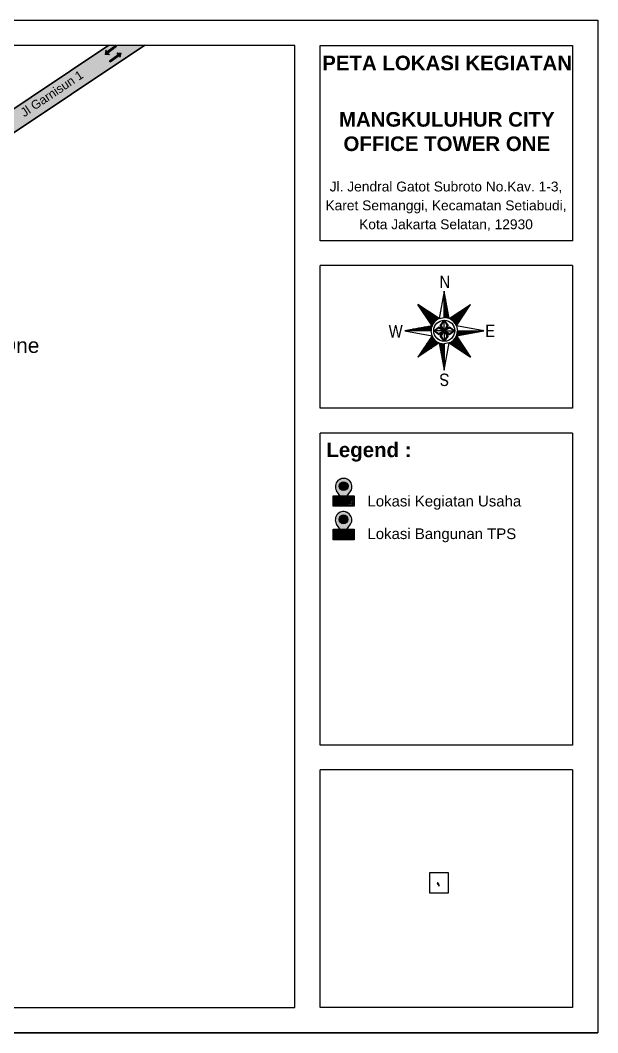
# Model space of a CAD drawing. Header units: millimetres. Extents: x -2888 to 7167, y -634 to 4310.
# Drawn here: x 2466.2 to 2582, y 518.8 to 722 of the extents above; entities that cross this region are included whole.
import ezdxf

# ---------------------------------------------------------------- set-up
doc = ezdxf.new("R2010")
doc.units = ezdxf.units.MM
doc.header["$MEASUREMENT"] = 0
doc.linetypes.add('ACAD_ISO06W100', pattern=[36, 24, -3, 0, -3, 0, -3, 0, -3])
doc.linetypes.add('PTS_EXT', pattern=[999999, 0, -999999])
doc.layers.add('Batas Luar', color=7, linetype='ACAD_ISO06W100', lineweight=211)
doc.styles.get("Standard").update_dxf_attribs({"font": 'arial.ttf'})

msp = doc.modelspace()

# ---------------------------------------------------------------- hatches: boundary and pattern name
at = {"true_color": 0x636466}
h = msp.add_hatch(color=251, dxfattribs=at)
h.dxf.hatch_style = 1
h.paths.add_polyline_path([(2483.1599, 715.19769), (2483.99655, 715.1247), (2483.83004, 715.34852), (2483.76344, 715.43805), (2483.74678, 715.46044), (2485.49492, 716.7609), (2485.32842, 716.98473), (2483.58028, 715.68426), (2483.56363, 715.70665), (2483.49702, 715.79618), (2483.33052, 716.02)])
h = msp.add_hatch(color=251, dxfattribs=at)
h.dxf.hatch_style = 1
h.paths.add_polyline_path([(2486.41106, 715.45074), (2486.23279, 714.63005), (2486.06837, 714.85542), (2486.0026, 714.94557), (2485.98616, 714.9681), (2484.22599, 713.68398), (2484.06157, 713.90935), (2485.82175, 715.19347), (2485.80531, 715.21601), (2485.73954, 715.30616), (2485.57512, 715.53152)])
at = {"layer": 'Batas Luar', "ltscale": 100, "true_color": 0xffffff, "transparency": 33554687}
h = msp.add_hatch(color=7, dxfattribs=at)
h.dxf.hatch_style = 1
h.paths.add_polyline_path([(2345.27947, 652.78694, -0.015864487), (2340.96161, 650.06723), (2348.20433, 639.88479, 0.098451577), (2335.3869, 647.08613, -0.009522336), (2332.60579, 645.80152), (2328.78585, 644.68369), (2326.74924, 644.47614), (2323.29942, 644.43466), (2300.13025, 645.03111), (2284.84217, 646.42514), (2269.19378, 647.7528), (2269.19378, 646.54459), (2292.67745, 644.34882), (2326.5033, 643.18066), (2341.1501, 638.33246), (2352.10769, 632.40863), (2355.06054, 630.24573), (2430.70205, 523.90231), (2435.83371, 523.90231)])
h.paths.add_polyline_path([(2351.68212, 657.58987, -0.015563388), (2347.73416, 654.51161), (2439.50015, 523.90231), (2445.61089, 523.90231)])
h.paths.add_polyline_path([(2356.90501, 662.33246, -0.015691752), (2353.21089, 658.89292), (2448.05519, 523.90231), (2454.16593, 523.90231)])
h.paths.add_polyline_path([(2374.69829, 672.09416, -0.033488383), (2375.03673, 674.61159), (2385.82568, 700.43577), (2388.6607, 708.22183), (2390.45112, 716.99185), (2386.36871, 716.99229), (2384.98443, 710.21171), (2380.25106, 710.88403, -0.01243476), (2379.72616, 706.91843), (2383.72252, 706.3508), (2382.09894, 701.89182), (2371.20222, 675.80969, 0.03701745), (2370.71307, 672.44654, 0.078729902), (2370.52908, 655.11778), (2361.76155, 667.59649, -0.01594921), (2358.33074, 663.78218), (2456.61022, 523.90231), (2462.72096, 523.90231), (2379.26828, 642.67939), (2454.31407, 697.96592), (2461.64046, 697.38382), (2491.07761, 716.98091), (2483.86063, 716.98169), (2460.57667, 701.48095), (2458.6196, 701.63644), (2443.64263, 716.98607), (2435.25883, 716.98698), (2451.20517, 700.64386), (2376.96814, 645.95314), (2375.54542, 647.97809, -0.074191017)])
h.paths.add_polyline_path([(2380.67115, 716.99291), (2375.66867, 716.99346, -0.311381182), (2324.76939, 648.10513), (2293.00754, 649.33977), (2269.19378, 651.5664), (2269.19378, 647.7528), (2284.84217, 646.42514), (2300.13025, 645.03111), (2323.29942, 644.43466), (2326.74924, 644.47614), (2328.78585, 644.68369), (2332.60579, 645.80152, 0.289325989)])
h.paths.add_polyline_path([(2309.29431, 651.71388), (2301.4556, 653.27952, -0.09931798), (2293.56186, 655.10477), (2288.34131, 656.73358), (2277.44692, 661.56389), (2269.19378, 668.27004), (2269.19378, 661.8275), (2274.81106, 657.26315), (2286.96749, 652.77011), (2295.60983, 650.44313), (2303.53255, 648.93064), (2324.76939, 648.10513, 0.009436558), (2327.44432, 649.08035)], flags=17)
h.paths.add_polyline_path([(2318.11089, 660.96378), (2321.79253, 665.54448), (2323.42264, 672.9134), (2323.42264, 674.72506), (2338.05152, 654.1585, 0.017016412), (2342.40449, 656.87885), (2300.16225, 717.00167), (2293.48994, 717.0024), (2312.58275, 690.25763), (2313.38932, 688.83077), (2318.42264, 681.75449), (2318.42264, 673.45983), (2317.16302, 667.76573), (2314.21365, 664.09611, -0.431358157), (2291.59769, 662.29891, -0.330218944), (2285.32128, 689.93152, -0.142306087), (2301.68119, 705.52828), (2298.75012, 709.63405, 0.139870237), (2280.86106, 692.2061, 0.33236595), (2288.29269, 658.54654, 0.076847721), (2293.56186, 655.10477), (2295.77641, 654.41383), (2301.4556, 653.27952, 0.234943699)])
h.paths.add_polyline_path([(2306.89242, 686.88807), (2311.52919, 691.73343), (2309.16367, 695.04699), (2302.94747, 688.55114), (2301.90177, 658.27149, 0.065172171), (2305.92092, 658.75673)], flags=17)
h.paths.add_polyline_path([(2309.94018, 717.00061), (2303.82897, 717.00127), (2344.85918, 658.60353, 0.016598329), (2348.79761, 661.69535)])
h.paths.add_polyline_path([(2318.49587, 716.99968), (2312.38466, 717.00034), (2350.31918, 663.00866, 0.016754331), (2353.9864, 666.48648)])
h.paths.add_polyline_path([(2327.05156, 716.99875), (2320.94035, 716.99941), (2355.39763, 667.95683, 0.017068852), (2358.78206, 671.83715)])
at = {"layer": 'Batas Luar', "ltscale": 100, "transparency": 33554687}
h = msp.add_hatch(color=1, dxfattribs=at)
h.dxf.hatch_style = 1
h.paths.add_polyline_path([(2530.10224, 629.82421, 0.398171205), (2529.59544, 627.59175), (2531.00729, 625.56032), (2532.44642, 627.57251, 0.8038698)])
h.paths.add_polyline_path([(2530.12565, 628.54041, -1), (2531.9045, 628.54041, -1)], flags=16)
h = msp.add_hatch(color=7, dxfattribs=at)
h.dxf.hatch_style = 1
edge = h.paths.add_edge_path()
edge.add_arc((2531.01508, 628.54041), 0.88942, 0, 360)
at = {"layer": 'Batas Luar', "linetype": 'ByBlock', "lineweight": -2, "ltscale": 100, "transparency": 33554687}
h = msp.add_hatch(dxfattribs=at)
h.set_pattern_fill('ANSI31', color=1, scale=2, angle=5)
h.set_pattern_definition([(50, (0, -5), (-0.19151111, 0.160696902), [])])
h.paths.add_polyline_path([(2533.11063, 626.62792), (2528.90394, 626.62792), (2528.90394, 624.49272), (2533.11063, 624.49272)])
at = {"layer": 'Batas Luar', "ltscale": 100, "transparency": 33554687}
h = msp.add_hatch(color=2, dxfattribs=at)
h.dxf.hatch_style = 1
h.paths.add_polyline_path([(2530.08084, 623.14657, 0.398171205), (2529.57404, 620.91411), (2530.98589, 618.88268), (2532.42503, 620.89487, 0.8038698)])
h.paths.add_polyline_path([(2530.10426, 621.86277, -1), (2531.8831, 621.86277, -1)], flags=16)
h = msp.add_hatch(color=7, dxfattribs=at)
h.dxf.hatch_style = 1
edge = h.paths.add_edge_path()
edge.add_arc((2530.99368, 621.86277), 0.88942, 0, 360)
at = {"layer": 'Batas Luar', "linetype": 'ByBlock', "lineweight": -2, "ltscale": 100, "transparency": 33554687}
h = msp.add_hatch(dxfattribs=at)
h.set_pattern_fill('ANSI31', color=2, scale=2, angle=5)
h.set_pattern_definition([(50, (0, -2.53833), (-0.19151111, 0.160696902), [])])
h.paths.add_polyline_path([(2533.11063, 619.91949), (2528.90394, 619.91949), (2528.90394, 617.78429), (2533.11063, 617.78429)])
at = {"layer": 'Batas Luar', "ltscale": 100, "transparency": 33554687}
h = msp.add_hatch(color=2, dxfattribs=at)
h.dxf.hatch_style = 1
h.paths.add_polyline_path([(2550.03801, 548.80304), (2549.93561, 548.93678), (2549.82534, 548.92103), (2549.77021, 548.77944), (2549.8259, 548.72377), (2550.19111, 548.23137), (2550.18767, 548.45689), (2550.10891, 548.60637)])

# ---------------------------------------------------------------- linework, layer by layer
for p, q in [((2576.92159, 677.79661), (2526.28897, 677.79661)), ((2576.92159, 672.79661), (2526.28897, 672.79661)), ((2576.92159, 644.17795), (2526.28897, 644.17795)), ((2576.92159, 639.17795), (2526.28897, 639.17795)), ((2576.92159, 576.57372), (2526.28897, 576.57372)), ((2576.92159, 571.57372), (2526.28897, 571.57372))]:
    msp.add_line(p, q)
at = {"linetype": 'Continuous'}
for p, q in [((2552.19033, 662.16842), (2551.19413, 667.64754)), ((2551.19413, 662.3633), (2551.19413, 667.64754)), ((2552.19389, 662.17368), (2551.19769, 667.6528)), ((2551.19769, 662.36856), (2551.19769, 667.6528)), ((2552.19776, 662.17368), (2551.20156, 667.6528)), ((2551.20156, 662.36856), (2551.20156, 667.6528)), ((2551.27339, 662.36206), (2551.27339, 667.21146)), ((2551.27695, 662.36732), (2551.27695, 667.21672)), ((2551.28082, 662.36732), (2551.28082, 667.21672)), ((2550.19792, 662.16842), (2545.90998, 665.00558)), ((2548.74708, 660.71752), (2545.90998, 665.00558)), ((2549.32592, 661.58968), (2545.91001, 665.00558)), ((2550.20148, 662.17368), (2545.91354, 665.01084)), ((2548.75064, 660.72277), (2545.91354, 665.01084)), ((2549.32948, 661.59493), (2545.91357, 665.01084)), ((2550.20535, 662.17368), (2545.91741, 665.01084)), ((2548.75451, 660.72277), (2545.91741, 665.01084)), ((2549.33335, 661.59493), (2545.91744, 665.01084)), ((2551.48477, 662.34745), (2551.48477, 666.049)), ((2551.48834, 662.35271), (2551.48834, 666.05426)), ((2551.49221, 662.35271), (2551.49221, 666.05426)), ((2551.69613, 662.31513), (2551.69613, 664.88654)), ((2551.69969, 662.32039), (2551.69969, 664.89179)), ((2551.70356, 662.32039), (2551.70356, 664.89179)), ((2552.19033, 662.16842), (2556.47827, 665.00558)), ((2552.19389, 662.17368), (2556.48183, 665.01084)), ((2552.19776, 662.17368), (2556.4857, 665.01084)), ((2553.06237, 661.58968), (2556.47827, 665.00558)), ((2553.06593, 661.59493), (2556.48183, 665.01084)), ((2553.0698, 661.59493), (2556.4857, 665.01084)), ((2553.64121, 660.71752), (2556.47827, 665.00558)), ((2553.64477, 660.72277), (2556.48183, 665.01084)), ((2553.64864, 660.72277), (2556.4857, 665.01084)), ((2549.18244, 661.43396), (2546.49451, 664.12192)), ((2549.186, 661.43921), (2546.49807, 664.12718)), ((2549.18987, 661.43921), (2546.50194, 664.12718)), ((2549.48136, 661.73296), (2546.79339, 664.42093)), ((2549.48492, 661.73822), (2546.79695, 664.42619)), ((2549.48879, 661.73822), (2546.80082, 664.42619)), ((2549.05106, 661.26642), (2547.07904, 663.23857)), ((2549.05462, 661.27168), (2547.0826, 663.24383)), ((2549.05849, 661.27168), (2547.08647, 663.24383)), ((2549.64889, 661.86444), (2547.67683, 663.83628)), ((2549.65245, 661.8697), (2547.68039, 663.84154)), ((2549.65632, 661.8697), (2547.68426, 663.84154)), ((2549.82888, 661.98317), (2548.56028, 663.25194)), ((2549.83245, 661.98843), (2548.56384, 663.25719)), ((2549.83632, 661.98843), (2548.56771, 663.25719)), ((2550.02197, 662.08916), (2549.44372, 662.66729)), ((2550.02553, 662.09442), (2549.44728, 662.67254)), ((2550.0294, 662.09442), (2549.45115, 662.67254)), ((2551.90749, 662.26509), (2551.90749, 663.72407)), ((2551.91105, 662.27034), (2551.91105, 663.72933)), ((2551.91492, 662.27034), (2551.91492, 663.72933)), ((2552.11888, 662.1964), (2552.11888, 662.56161)), ((2552.12244, 662.20165), (2552.12244, 662.56687)), ((2552.12631, 662.20165), (2552.12631, 662.56687)), ((2552.36629, 662.08916), (2552.94454, 662.66729)), ((2552.36985, 662.09442), (2552.9481, 662.67254)), ((2552.37372, 662.09442), (2552.95197, 662.67254)), ((2552.5594, 661.98317), (2553.82798, 663.25194)), ((2552.56296, 661.98843), (2553.83154, 663.25719)), ((2552.56683, 661.98843), (2553.83541, 663.25719)), ((2552.73937, 661.86444), (2554.71139, 663.83628)), ((2552.74293, 661.8697), (2554.71495, 663.84154)), ((2552.7468, 661.8697), (2554.71882, 663.84154)), ((2552.90693, 661.73296), (2555.59483, 664.42093)), ((2552.91049, 661.73822), (2555.59839, 664.42619)), ((2552.91436, 661.73822), (2555.60226, 664.42619)), ((2553.20584, 661.43396), (2555.89378, 664.12192)), ((2553.2094, 661.43921), (2555.89734, 664.12718)), ((2553.21327, 661.43921), (2555.90121, 664.12718)), ((2553.33723, 661.26642), (2555.30925, 663.23857)), ((2553.34079, 661.27168), (2555.31281, 663.24383)), ((2553.34466, 661.27168), (2555.31668, 663.24383)), ((2548.74708, 660.71752), (2543.26792, 659.72134)), ((2548.75064, 660.72277), (2543.27149, 659.7266)), ((2548.75451, 660.72277), (2543.27536, 659.7266)), ((2548.6502, 660.43467), (2547.1914, 660.43467)), ((2548.65376, 660.43993), (2547.19496, 660.43993)), ((2548.65763, 660.43993), (2547.19883, 660.43993)), ((2548.93214, 661.08646), (2547.66356, 662.35522)), ((2548.9357, 661.09172), (2547.66712, 662.36048)), ((2548.93957, 661.09172), (2547.67099, 662.36048)), ((2548.82631, 660.89344), (2548.24809, 661.47156)), ((2548.82987, 660.8987), (2548.25165, 661.47682)), ((2548.83374, 660.8987), (2548.25552, 661.47682)), ((2548.71917, 660.64603), (2548.35389, 660.64603)), ((2548.72273, 660.65129), (2548.35745, 660.65129)), ((2548.7266, 660.65129), (2548.36132, 660.65129)), ((2549.08046, 659.72134), (2550.13731, 660.51393)), ((2549.08402, 659.7266), (2550.14087, 660.51919)), ((2549.08789, 659.7266), (2550.14474, 660.51919)), ((2550.13731, 660.51393), (2551.19413, 659.72134)), ((2550.14087, 660.51919), (2551.19769, 659.7266)), ((2550.14474, 660.51919), (2551.20156, 659.7266)), ((2550.40151, 660.77813), (2551.19413, 661.83491)), ((2551.19413, 659.72134), (2550.40151, 660.77813)), ((2550.40507, 660.78338), (2551.19769, 661.84017)), ((2551.19769, 659.7266), (2550.40507, 660.78338)), ((2550.40894, 660.78338), (2551.20156, 661.84017)), ((2551.20156, 659.7266), (2550.40894, 660.78338)), ((2550.66573, 660.77813), (2551.19413, 661.83491)), ((2551.19413, 659.72134), (2550.66573, 660.77813)), ((2550.6693, 660.78338), (2551.19769, 661.84017)), ((2551.19769, 659.7266), (2550.6693, 660.78338)), ((2550.67317, 660.78338), (2551.20156, 661.84017)), ((2551.20156, 659.7266), (2550.67317, 660.78338)), ((2551.19413, 661.83491), (2551.98675, 660.77813)), ((2551.98675, 660.77813), (2551.19413, 659.72134)), ((2551.19413, 659.72134), (2552.25097, 660.51393)), ((2551.19769, 661.84017), (2551.99031, 660.78338)), ((2551.99031, 660.78338), (2551.19769, 659.7266)), ((2551.19769, 659.7266), (2552.25454, 660.51919)), ((2551.20156, 661.84017), (2551.99418, 660.78338)), ((2551.99418, 660.78338), (2551.20156, 659.7266)), ((2551.20156, 659.7266), (2552.25841, 660.51919)), ((2552.25097, 660.51393), (2553.30779, 659.72134)), ((2552.25454, 660.51919), (2553.31135, 659.7266)), ((2552.25841, 660.51919), (2553.31522, 659.7266)), ((2553.45615, 661.08646), (2554.72475, 662.35522)), ((2553.45971, 661.09172), (2554.72832, 662.36048)), ((2553.46358, 661.09172), (2554.73219, 662.36048)), ((2553.56198, 660.89344), (2554.14023, 661.47156)), ((2553.56554, 660.8987), (2554.14379, 661.47682)), ((2553.56941, 660.8987), (2554.14766, 661.47682)), ((2548.55207, 659.72134), (2543.26792, 659.72134)), ((2548.55563, 659.7266), (2543.27149, 659.7266)), ((2548.5595, 659.7266), (2543.27536, 659.7266)), ((2548.55325, 659.8006), (2543.70385, 659.8006)), ((2548.55681, 659.80586), (2543.70741, 659.80586)), ((2548.56068, 659.80586), (2543.71128, 659.80586)), ((2548.56811, 660.01196), (2544.86637, 660.01196)), ((2548.57167, 660.01721), (2544.86994, 660.01721)), ((2548.57554, 660.01721), (2544.87381, 660.01721)), ((2548.74708, 658.72517), (2545.90998, 654.4371)), ((2548.75064, 658.73042), (2545.91354, 654.44236)), ((2548.75451, 658.73042), (2545.91741, 654.44236)), ((2548.60018, 660.22331), (2546.02887, 660.22331)), ((2548.60375, 660.22857), (2546.03243, 660.22857)), ((2548.60762, 660.22857), (2546.0363, 660.22857)), ((2548.82631, 658.54924), (2548.24806, 657.97081)), ((2548.82987, 658.5545), (2548.25162, 657.97606)), ((2548.83374, 658.5545), (2548.25549, 657.97606)), ((2550.13731, 659.19295), (2549.08046, 659.72134)), ((2550.13731, 658.92875), (2549.08046, 659.72134)), ((2550.14087, 659.19821), (2549.08402, 659.7266)), ((2550.14087, 658.93401), (2549.08402, 659.7266)), ((2550.14474, 659.19821), (2549.08789, 659.7266)), ((2550.14474, 658.93401), (2549.08789, 659.7266)), ((2551.19413, 659.72134), (2550.13731, 659.19295)), ((2551.19413, 659.72134), (2550.13731, 658.92875)), ((2551.19769, 659.7266), (2550.14087, 659.19821)), ((2551.19769, 659.7266), (2550.14087, 658.93401)), ((2551.20156, 659.7266), (2550.14474, 659.19821)), ((2551.20156, 659.7266), (2550.14474, 658.93401)), ((2550.40151, 658.66456), (2551.19413, 659.72134)), ((2551.19413, 657.60777), (2550.40151, 658.66456)), ((2550.40507, 658.66981), (2551.19769, 659.7266)), ((2551.19769, 657.61303), (2550.40507, 658.66981)), ((2550.40894, 658.66981), (2551.20156, 659.7266)), ((2551.20156, 657.61303), (2550.40894, 658.66981)), ((2552.25097, 660.24973), (2551.19413, 659.72134)), ((2551.19413, 659.72134), (2551.72255, 658.66456)), ((2551.19413, 659.72134), (2551.98675, 658.66456)), ((2552.25097, 658.92875), (2551.19413, 659.72134)), ((2551.72255, 658.66456), (2551.19413, 657.60777)), ((2551.98675, 658.66456), (2551.19413, 657.60777)), ((2552.25454, 660.25499), (2551.19769, 659.7266)), ((2551.19769, 659.7266), (2551.72611, 658.66981)), ((2551.19769, 659.7266), (2551.99031, 658.66981)), ((2552.25454, 658.93401), (2551.19769, 659.7266)), ((2551.72611, 658.66981), (2551.19769, 657.61303)), ((2551.99031, 658.66981), (2551.19769, 657.61303)), ((2552.25841, 660.25499), (2551.20156, 659.7266)), ((2551.20156, 659.7266), (2551.72998, 658.66981)), ((2551.20156, 659.7266), (2551.99418, 658.66981)), ((2552.25841, 658.93401), (2551.20156, 659.7266)), ((2551.72998, 658.66981), (2551.20156, 657.61303)), ((2551.99418, 658.66981), (2551.20156, 657.61303)), ((2553.30779, 659.72134), (2552.25097, 660.24973)), ((2553.30779, 659.72134), (2552.25097, 658.92875)), ((2553.31135, 659.7266), (2552.25454, 660.25499)), ((2553.31135, 659.7266), (2552.25454, 658.93401)), ((2553.31522, 659.7266), (2552.25841, 660.25499)), ((2553.31522, 659.7266), (2552.25841, 658.93401)), ((2553.56198, 658.54924), (2554.1402, 657.97081)), ((2553.56554, 658.5545), (2554.14376, 657.97606)), ((2553.56941, 658.5545), (2554.14763, 657.97606)), ((2553.64121, 658.72517), (2559.12036, 659.72134)), ((2553.64121, 658.72517), (2556.47827, 654.4371)), ((2553.64477, 658.73042), (2559.12392, 659.7266)), ((2553.64477, 658.73042), (2556.48183, 654.44236)), ((2553.64864, 658.73042), (2559.12779, 659.7266)), ((2553.64864, 658.73042), (2556.4857, 654.44236)), ((2553.66909, 658.79665), (2554.03436, 658.79665)), ((2553.67265, 658.80191), (2554.03792, 658.80191)), ((2553.67652, 658.80191), (2554.04179, 658.80191)), ((2553.73809, 659.00801), (2555.19689, 659.00801)), ((2553.74165, 659.01327), (2555.20045, 659.01327)), ((2553.74552, 659.01327), (2555.20432, 659.01327)), ((2553.7881, 659.21937), (2556.35938, 659.21937)), ((2553.79166, 659.22463), (2556.36295, 659.22463)), ((2553.79553, 659.22463), (2556.36682, 659.22463)), ((2553.82018, 659.43073), (2557.52191, 659.43073)), ((2553.82374, 659.43598), (2557.52547, 659.43598)), ((2553.82761, 659.43598), (2557.52934, 659.43598)), ((2553.83503, 659.64208), (2558.68441, 659.64208)), ((2553.83622, 659.72134), (2559.12036, 659.72134)), ((2553.8386, 659.64734), (2558.68797, 659.64734)), ((2553.83978, 659.7266), (2559.12392, 659.7266)), ((2553.84247, 659.64734), (2558.69184, 659.64734)), ((2553.84365, 659.7266), (2559.12779, 659.7266)), ((2550.19792, 657.27426), (2545.90998, 654.4371)), ((2549.32592, 657.85301), (2545.91001, 654.4371)), ((2550.20148, 657.27952), (2545.91354, 654.44236)), ((2549.32948, 657.85826), (2545.91357, 654.44236)), ((2550.20535, 657.27952), (2545.91741, 654.44236)), ((2549.33335, 657.85826), (2545.91744, 654.44236)), ((2549.18244, 658.00842), (2546.49451, 655.32045)), ((2549.186, 658.01367), (2546.49807, 655.32571)), ((2549.18987, 658.01367), (2546.50194, 655.32571)), ((2549.48136, 657.70972), (2546.79342, 655.02175)), ((2549.48492, 657.71498), (2546.79698, 655.02701)), ((2549.48879, 657.71498), (2546.80085, 655.02701)), ((2549.05106, 658.17595), (2547.079, 656.20411)), ((2549.05462, 658.18121), (2547.08257, 656.20937)), ((2549.05849, 658.18121), (2547.08644, 656.20937)), ((2548.93214, 658.35591), (2547.66353, 657.08746)), ((2548.9357, 658.36117), (2547.66709, 657.09272)), ((2548.93957, 658.36117), (2547.67096, 657.09272)), ((2549.64889, 657.57824), (2547.67686, 655.60609)), ((2549.65245, 657.5835), (2547.68043, 655.61135)), ((2549.65632, 657.5835), (2547.6843, 655.61135)), ((2549.82888, 657.4592), (2548.56031, 656.19074)), ((2549.83245, 657.46446), (2548.56387, 656.196)), ((2549.83632, 657.46446), (2548.56774, 656.196)), ((2550.02197, 657.35352), (2549.44375, 656.77509)), ((2550.02553, 657.35878), (2549.44731, 656.78034)), ((2550.0294, 657.35878), (2549.45118, 656.78034)), ((2550.19792, 657.27426), (2551.19413, 651.79514)), ((2550.20148, 657.27952), (2551.19769, 651.8004)), ((2550.20535, 657.27952), (2551.20156, 651.8004)), ((2550.26941, 657.24629), (2550.26941, 656.88107)), ((2550.27297, 657.25154), (2550.27297, 656.88633)), ((2550.27684, 657.25154), (2550.27684, 656.88633)), ((2550.48077, 657.17729), (2550.48077, 655.71861)), ((2550.48433, 657.18254), (2550.48433, 655.72387)), ((2550.4882, 657.18254), (2550.4882, 655.72387)), ((2550.69215, 657.12724), (2550.69215, 654.55615)), ((2550.69571, 657.1325), (2550.69571, 654.5614)), ((2550.69958, 657.1325), (2550.69958, 654.5614)), ((2550.90351, 657.09523), (2550.90351, 653.39337)), ((2550.90707, 657.10049), (2550.90707, 653.39863)), ((2550.91094, 657.10049), (2550.91094, 653.39863)), ((2551.11487, 657.08031), (2551.11487, 652.23091)), ((2551.11843, 657.08557), (2551.11843, 652.23616)), ((2551.1223, 657.08557), (2551.1223, 652.23616)), ((2551.19413, 657.07907), (2551.19413, 651.79514)), ((2551.19769, 657.08432), (2551.19769, 651.8004)), ((2551.20156, 657.08432), (2551.20156, 651.8004)), ((2552.19033, 657.27426), (2556.47827, 654.4371)), ((2552.19389, 657.27952), (2556.48183, 654.44236)), ((2552.19776, 657.27952), (2556.4857, 654.44236)), ((2552.36629, 657.35352), (2552.94457, 656.77509)), ((2552.36985, 657.35878), (2552.94813, 656.78034)), ((2552.37372, 657.35878), (2552.952, 656.78034)), ((2552.5594, 657.4592), (2553.82798, 656.19074)), ((2552.56296, 657.46446), (2553.83154, 656.196)), ((2552.56683, 657.46446), (2553.83541, 656.196)), ((2552.7394, 657.57824), (2554.71142, 655.60609)), ((2552.74296, 657.5835), (2554.71498, 655.61135)), ((2552.74683, 657.5835), (2554.71885, 655.61135)), ((2552.90693, 657.70972), (2555.59486, 655.02175)), ((2552.91049, 657.71498), (2555.59842, 655.02701)), ((2552.91436, 657.71498), (2555.60229, 655.02701)), ((2553.06237, 657.85301), (2556.47827, 654.4371)), ((2553.06593, 657.85826), (2556.48183, 654.44236)), ((2553.0698, 657.85826), (2556.4857, 654.44236)), ((2553.20584, 658.00842), (2555.89375, 655.32045)), ((2553.2094, 658.01367), (2555.89731, 655.32571)), ((2553.21327, 658.01367), (2555.90118, 655.32571)), ((2553.33723, 658.17595), (2555.30925, 656.20411)), ((2553.34079, 658.18121), (2555.31281, 656.20937)), ((2553.34466, 658.18121), (2555.31668, 656.20937)), ((2553.45615, 658.35591), (2554.72472, 657.08746)), ((2553.45971, 658.36117), (2554.72828, 657.09272)), ((2553.46358, 658.36117), (2554.73215, 657.09272))]:
    msp.add_line(p, q, dxfattribs=at)
for points in [[(2581.98486, 722.04089), (2581.98486, 518.83904), (2263.17449, 518.83904), (2263.17449, 722.04089)], [(2263.17449, 722.04089), (2581.98486, 722.04089)], [(2313.24178, 722.04089), (2581.98486, 722.04089)], [(2521.22571, 523.90231), (2521.22571, 716.97763)], [(2526.28897, 716.97763), (2576.92159, 716.97763)], [(2526.28897, 677.79661), (2526.28897, 716.97763)], [(2576.92159, 716.97763), (2576.92159, 677.79661)], [(2526.28897, 644.17795), (2526.28897, 672.79661)], [(2576.92159, 672.79661), (2576.92159, 644.17795)], [(2526.28897, 576.57372), (2526.28897, 639.17795)], [(2576.92159, 639.17795), (2576.92159, 576.57372)], [(2576.92159, 523.90231), (2526.28897, 523.90231), (2526.28897, 571.57372)], [(2576.92159, 571.57372), (2576.92159, 523.90231), (2526.28897, 523.90231)], [(2571.85833, 523.90231), (2526.28897, 523.90231)], [(2313.24178, 518.83904), (2581.98486, 518.83904)]]:
    msp.add_lwpolyline(points)
at = {"ltscale": 100}
for points in [[(2446.09792, 523.90231), (2521.22571, 523.90231), (2521.22571, 716.97763), (2269.19378, 717.00504), (2269.19378, 523.92972), (2318.22265, 523.90231)], [(2458.6196, 701.63644), (2460.57667, 701.48095), (2483.93688, 717.03245)], [(2531.00729, 625.56032), (2529.59544, 627.59175)], [(2531.00729, 625.56032), (2532.44642, 627.57251)], [(2530.98589, 618.88268), (2529.57404, 620.91411)], [(2530.98589, 618.88268), (2532.42503, 620.89487)]]:
    msp.add_lwpolyline(points, dxfattribs=at)
at = {"lineweight": 35, "ltscale": 100}
msp.add_lwpolyline([(2379.26828, 642.67939), (2454.31407, 697.96592), (2461.64046, 697.38382), (2491.15503, 717.03245)], dxfattribs=at)
at = {"color": 18, "lineweight": 35, "ltscale": 100, "true_color": 0x000000}
for points in [[(2379.26828, 642.67939), (2454.31407, 697.96592), (2461.64046, 697.38382), (2491.15503, 717.03245)], [(2458.6196, 701.63644), (2460.57667, 701.48095), (2483.93688, 717.03245)]]:
    msp.add_lwpolyline(points, dxfattribs=at)
at = {"color": 251, "true_color": 0x636466}
for points in [[(2483.33052, 716.02), (2483.1599, 715.19769)], [(2483.58028, 715.68426), (2483.56363, 715.70665), (2483.49702, 715.79618), (2483.33052, 716.02)], [(2485.32842, 716.98473), (2483.58028, 715.68426)], [(2485.49492, 716.7609), (2483.74678, 715.46044)], [(2483.74678, 715.46044), (2483.76344, 715.43805), (2483.83004, 715.34852), (2483.99655, 715.1247)], [(2485.49492, 716.7609), (2485.32842, 716.98473)], [(2485.82175, 715.19347), (2485.80531, 715.21601), (2485.73954, 715.30616), (2485.57512, 715.53152)], [(2485.57512, 715.53152), (2486.41106, 715.45074)], [(2486.23279, 714.63005), (2486.41106, 715.45074)], [(2483.99655, 715.1247), (2483.1599, 715.19769)], [(2484.06157, 713.90935), (2485.82175, 715.19347)], [(2484.22599, 713.68398), (2484.06157, 713.90935)], [(2484.22599, 713.68398), (2485.98616, 714.9681)], [(2485.98616, 714.9681), (2486.0026, 714.94557), (2486.06837, 714.85542), (2486.23279, 714.63005)]]:
    msp.add_lwpolyline(points, dxfattribs=at)
at = {"linetype": 'PTS_EXT'}
for points in [[(2545.90998, 665.00558), (2548.74708, 660.71752), (2543.26792, 659.72134), (2548.74708, 658.72517), (2545.90998, 654.4371), (2550.19792, 657.27426), (2551.19413, 651.79514), (2552.19033, 657.27426), (2556.47827, 654.4371), (2553.64121, 658.72517), (2559.12036, 659.72134), (2553.64121, 660.71752), (2556.47827, 665.00558), (2552.19033, 662.16842), (2551.19413, 667.64754), (2550.19792, 662.16842)], [(2545.91354, 665.01084), (2548.75064, 660.72277), (2543.27149, 659.7266), (2548.75064, 658.73042), (2545.91354, 654.44236), (2550.20148, 657.27952), (2551.19769, 651.8004), (2552.19389, 657.27952), (2556.48183, 654.44236), (2553.64477, 658.73042), (2559.12392, 659.7266), (2553.64477, 660.72277), (2556.48183, 665.01084), (2552.19389, 662.17368), (2551.19769, 667.6528), (2550.20148, 662.17368)], [(2545.91741, 665.01084), (2548.75451, 660.72277), (2543.27536, 659.7266), (2548.75451, 658.73042), (2545.91741, 654.44236), (2550.20535, 657.27952), (2551.20156, 651.8004), (2552.19776, 657.27952), (2556.4857, 654.44236), (2553.64864, 658.73042), (2559.12779, 659.7266), (2553.64864, 660.72277), (2556.4857, 665.01084), (2552.19776, 662.17368), (2551.20156, 667.6528), (2550.20535, 662.17368)]]:
    msp.add_lwpolyline(points, close=True, dxfattribs=at)
at = {"linetype": 'Continuous'}
for points in [[(2551.19413, 667.64754), (2550.19792, 662.16842), (2551.19413, 662.3633), (2551.19413, 667.64754)], [(2551.19769, 667.6528), (2550.20148, 662.17368), (2551.19769, 662.36856), (2551.19769, 667.6528)], [(2551.20156, 667.6528), (2550.20535, 662.17368), (2551.20156, 662.36856), (2551.20156, 667.6528)], [(2551.19413, 659.72134), (2551.19413, 661.83491), (2551.72255, 660.77813), (2551.19413, 659.72134)], [(2551.19769, 659.7266), (2551.19769, 661.84017), (2551.72611, 660.78338), (2551.19769, 659.7266)], [(2551.20156, 659.7266), (2551.20156, 661.84017), (2551.72998, 660.78338), (2551.20156, 659.7266)], [(2559.12036, 659.72134), (2553.64121, 660.71752), (2553.83622, 659.72134), (2559.12036, 659.72134)], [(2559.12392, 659.7266), (2553.64477, 660.72277), (2553.83978, 659.7266), (2559.12392, 659.7266)], [(2559.12779, 659.7266), (2553.64864, 660.72277), (2553.84365, 659.7266), (2559.12779, 659.7266)], [(2543.26792, 659.72134), (2548.74708, 658.72517), (2548.55207, 659.72134), (2543.26792, 659.72134)], [(2543.27149, 659.7266), (2548.75064, 658.73042), (2548.55563, 659.7266), (2543.27149, 659.7266)], [(2543.27536, 659.7266), (2548.75451, 658.73042), (2548.5595, 659.7266), (2543.27536, 659.7266)], [(2551.19413, 659.72134), (2549.08046, 659.72134), (2550.13731, 660.24973), (2551.19413, 659.72134)], [(2551.19769, 659.7266), (2549.08402, 659.7266), (2550.14087, 660.25499), (2551.19769, 659.7266)], [(2551.20156, 659.7266), (2549.08789, 659.7266), (2550.14474, 660.25499), (2551.20156, 659.7266)], [(2551.19413, 659.72134), (2551.19413, 657.60777), (2550.66573, 658.66456), (2551.19413, 659.72134)], [(2551.19769, 659.7266), (2551.19769, 657.61303), (2550.6693, 658.66981), (2551.19769, 659.7266)], [(2551.20156, 659.7266), (2551.20156, 657.61303), (2550.67317, 658.66981), (2551.20156, 659.7266)], [(2551.19413, 659.72134), (2553.30779, 659.72134), (2552.25097, 659.19295), (2551.19413, 659.72134)], [(2551.19769, 659.7266), (2553.31135, 659.7266), (2552.25454, 659.19821), (2551.19769, 659.7266)], [(2551.20156, 659.7266), (2553.31522, 659.7266), (2552.25841, 659.19821), (2551.20156, 659.7266)], [(2551.19413, 651.79514), (2552.19033, 657.27426), (2551.19413, 657.07907), (2551.19413, 651.79514)], [(2551.19769, 651.8004), (2552.19389, 657.27952), (2551.19769, 657.08432), (2551.19769, 651.8004)], [(2551.20156, 651.8004), (2552.19776, 657.27952), (2551.20156, 657.08432), (2551.20156, 651.8004)]]:
    msp.add_lwpolyline(points, close=True, dxfattribs=at)
at = {"color": 7, "ltscale": 100, "true_color": 0xffffff}
for points in [[(2528.90394, 626.62792), (2533.11063, 626.62792), (2533.11063, 624.49272), (2528.90394, 624.49272), (2528.90394, 626.62792)], [(2528.90394, 619.91949), (2533.11063, 619.91949), (2533.11063, 617.78429), (2528.90394, 617.78429), (2528.90394, 619.91949)]]:
    msp.add_lwpolyline(points, dxfattribs=at)
at = {"color": 1, "ltscale": 100}
msp.add_lwpolyline([(2548.31149, 550.99737), (2551.98545, 550.99737), (2551.98545, 546.8696), (2548.31149, 546.8696)], close=True, dxfattribs=at)
at = {"color": 40, "ltscale": 100, "true_color": 0xf8d731}
msp.add_lwpolyline([(2549.78877, 548.77384), (2550.19111, 548.23137), (2550.18767, 548.45689), (2550.10891, 548.60637), (2550.03801, 548.80304), (2549.93561, 548.93678), (2549.82534, 548.92103), (2549.77021, 548.77944), (2549.81744, 548.73224), (2549.88446, 548.64482)], dxfattribs=at)
at = {"linetype": 'Continuous'}
for centre in [(2551.19413, 659.72134), (2551.19769, 659.7266), (2551.20156, 659.7266)]:
    msp.add_circle(centre, 2.11366, dxfattribs=at)
at = {"ltscale": 100}
for centre in [(2531.01508, 628.54041), (2530.99368, 621.86277)]:
    msp.add_circle(centre, 0.88942, dxfattribs=at)
at = {"linetype": 'Continuous'}
for centre, start, end in [((2551.19413, 659.72134), 157.849, 180), ((2551.19769, 659.7266), 157.849, 180), ((2551.20156, 659.7266), 157.849, 180), ((2551.19413, 659.72134), 112.151, 157.849), ((2551.19769, 659.7266), 112.151, 157.849), ((2551.20156, 659.7266), 112.151, 157.849), ((2551.19413, 659.72134), 67.8485, 90), ((2551.19769, 659.7266), 67.8485, 90), ((2551.20156, 659.7266), 67.8485, 90), ((2551.19413, 659.72134), 22.1515, 67.8486), ((2551.19769, 659.7266), 22.1515, 67.8486), ((2551.20156, 659.7266), 22.1515, 67.8486), ((2551.19413, 659.72134), 202.151, 247.849), ((2551.19769, 659.7266), 202.151, 247.849), ((2551.20156, 659.7266), 202.151, 247.849), ((2551.19413, 659.72134), 292.151, 337.849), ((2551.19769, 659.7266), 292.151, 337.849), ((2551.20156, 659.7266), 292.151, 337.849), ((2551.19413, 659.72134), 337.849, 0.0000032), ((2551.19769, 659.7266), 337.849, 0.0000032), ((2551.20156, 659.7266), 337.849, 0.0000032), ((2551.19413, 659.72134), 247.849, 270), ((2551.19769, 659.7266), 247.849, 270), ((2551.20156, 659.7266), 247.849, 270)]:
    msp.add_arc(centre, 2.64208, start, end, dxfattribs=at)
at = {"ltscale": 100}
for centre, radius, start, end in [((2531.02831, 628.44022), 1.66524, 55.5345207, 210.6317906), ((2531.02658, 628.44043), 1.6641, 328.5633185, 123.7423199), ((2531.00691, 621.76258), 1.66524, 55.5345207, 210.6317906), ((2531.00518, 621.76279), 1.6641, 328.5633185, 123.7423199)]:
    msp.add_arc(centre, radius, start, end, dxfattribs=at)

# ---------------------------------------------------------------- texts
at = {"linetype": 'Continuous', "width": 0.85}
for s, rotation, p in [('N', 0.0000025, (2550.23756, 668.298)), ('N', 0.0000025, (2550.24112, 668.30326)), ('N', 0.0000025, (2550.24499, 668.30326)), ('S', 180, (2552.21938, 651.12156)), ('S', 180, (2552.22294, 651.12682)), ('S', 180, (2552.22681, 651.12682))]:
    msp.add_text(s, height=2.48655, rotation=rotation, dxfattribs=at).set_placement(p)
for s, p in [('W', (2540.06218, 658.36166)), ('W', (2540.06574, 658.36691)), ('W', (2540.06961, 658.36691)), ('E', (2559.42639, 658.45681)), ('E', (2559.42996, 658.46207)), ('E', (2559.43383, 658.46207))]:
    msp.add_text(s, height=2.48655, dxfattribs=at).set_placement(p)
at = {"attachment_point": 1}
for s, width, gutter_width, heights, insert, char_height in [('{\\fArial|b1|i0|c0|p34;PETA LOKASI KEGIATAN}', 54.4818781, 14.11916, [4.89873], (2526.72555, 714.93498), 2.9346019), ('\\pxqc;{\\fArial|b1|i0|c0|p34;MANGKULUHUR CITY \\POFFICE TOWER ONE}', 46.6551601, 14.67301, [11.85295], (2528.38891, 703.61921), 2.9346019), ('\\pxsm1.15,qc;Jl. Jendral Gatot Subroto No.Kav. 1-3, \\PKaret Semanggi, Kecamatan Setiabudi, \\PKota Jakarta Selatan, 12930', 56.0964166, 0, [17.06474], (2523.50128, 689.66016), 1.9770215), ('\\pxql;{\\fArial|b1|i0|c0|p34;Legend :}', 46.6551601, 14.67301, [16.90265], (2527.55922, 637.29039), 2.9346019), ('\\pxql;Lokasi Kegiatan Usaha', 46.0194953, 10.7281, [11.50219], (2535.8079, 626.61013), 2.1456192), ('Lokasi Bangunan TPS', 46.0194953, 10.7281, [11.50219], (2535.8079, 620.06413), 2.1456192)]:
    msp.add_mtext_dynamic_manual_height_columns(s, width=width, gutter_width=gutter_width, heights=heights, dxfattribs=dict(at, insert=insert, char_height=char_height))
at = {"color": 18, "true_color": 0x000000, "insert": (2465.98608, 704.00965), "char_height": 1.7611984, "attachment_point": 1, "rotation": 33.8996161}
msp.add_mtext_dynamic_manual_height_columns('\\pxql;Jl Garnisun 1', width=37.774391, gutter_width=8.80599, heights=[9.44139], dxfattribs=at)
at = {"color": 7, "true_color": 0xffffff, "insert": (2403.3952, 658.28361), "char_height": 3, "attachment_point": 1}
msp.add_mtext_dynamic_manual_height_columns('\\pxql;Mangkuluhur City Office Tower One', width=128.5450958, gutter_width=10.7281, heights=[2.81448], dxfattribs=at)

doc.saveas('drawing.dxf')
